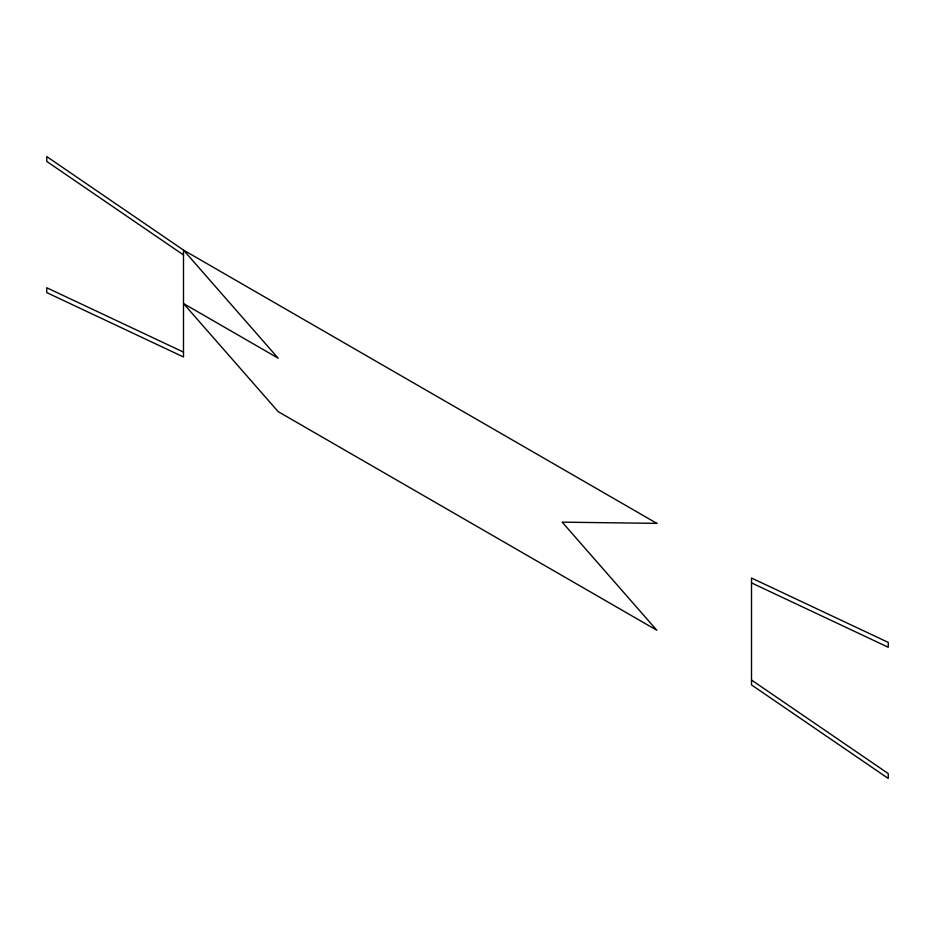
<?xml version="1.0" encoding="UTF-8"?>
<svg xmlns="http://www.w3.org/2000/svg" width="935" height="935" viewBox="0 0 935 935"><rect width="100%" height="100%" fill="white"/><g stroke="black" fill="none" stroke-linecap="round" stroke-linejoin="round"><path stroke-width="1.4" d="M751.506 582.891L888.25 647.254L888.25 642.403L751.506 578.029L751.506 684.911L888.25 778.434L888.25 773.572L751.506 680.049M183.494 352.109L46.75 287.746L46.75 292.597L183.494 356.971L183.494 250.089L46.75 156.566L46.75 161.428L183.494 254.951M656.837 523.366L562.169 522.151L656.837 630.26L278.162 411.634L183.494 303.536L278.162 358.187L183.494 250.089L656.837 523.366"/></g></svg>
